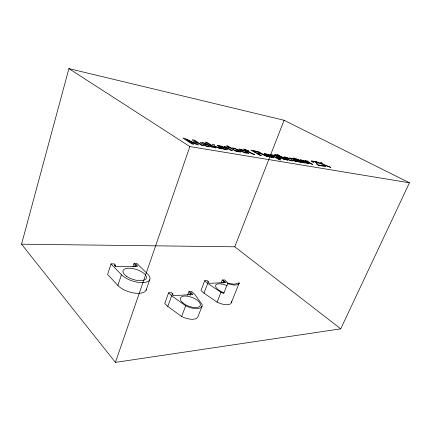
<?xml version="1.0" encoding="UTF-8"?>
<svg xmlns="http://www.w3.org/2000/svg" width="431" height="431" viewBox="0 0 431 431"><rect width="100%" height="100%" fill="white"/><g stroke="black" fill="none" stroke-linecap="round" stroke-linejoin="round"><path stroke-width="0.65" d="M21.55 244.194L68.901 68.615L284.083 120.26L409.45 182.803L340.743 328.842L115.411 362.385L21.55 244.194L234.793 246.796L340.743 328.842M114.975 266.369L115.379 265.124L114.156 263.858L111.026 263.901L107.61 274.461L117.873 285.484A15.877 7.074 17.5 0 0 134.774 293.112A15.877 7.074 17.5 0 0 146.368 289.153M117.873 285.484L121.434 274.73L111.026 263.901M132.985 266.606L133.998 263.594L136.961 263.556L147.607 273.987A15.974 6.831 17.7 0 1 142.704 282.617A15.974 6.831 17.7 0 1 121.434 274.73M134.634 266.638L135.248 264.828L133.998 263.594M135.657 266.617L136.266 264.812L135.248 264.828M115.411 362.385L189.861 146.572L68.901 68.615M146.028 290.338L149.692 279.816M172.422 295.213L172.874 293.974L171.516 292.66L168.607 292.827L164.782 303.402L167.799 306.436L181.645 316.51A12.38 5.7 20.7 0 0 198.044 316.526L202.085 306.005M167.799 306.436L171.667 295.811L168.607 292.827M187.566 295.283L188.918 291.658L191.655 291.501L194.753 294.378L202.058 304.485A12.456 5.511 20.7 0 1 197.511 308.574A12.456 5.511 20.7 0 1 185.659 305.778L171.667 295.811M189.608 294.756L190.286 292.94L191.202 292.886L192.926 294.492L173.612 295.693L171.904 294.034L172.874 293.974M181.645 316.51L185.659 305.778M190.297 295.3L191.202 292.886M221.125 282.968L222.277 280.015L226.086 282.553L209.38 283.323L207.704 281.852L208.539 281.815L207.214 280.64L204.698 280.748L201.008 290.467L203.971 293.161L217.105 302.136A11.308 4.736 22 0 0 231.404 301.528M203.971 293.161L207.699 283.399L204.698 280.748M234.793 246.796L284.083 120.26M222.919 282.93L223.614 281.157M223.711 282.898L224.406 281.12M217.105 302.136L220.968 292.288L207.699 283.399M231.431 302.411L239.21 282.962A11.438 4.402 21.8 0 1 227.66 283.512L223.743 293.479L220.968 292.288M227.66 283.512L230.208 283.576A9.719 3.744 21.8 0 0 237.147 283.242L239.21 282.962M222.277 280.015L224.653 279.918L228.909 283.97M115.379 265.124L114.317 265.14L115.761 266.638L137.742 266.261L136.266 264.812M189.861 146.572L409.45 182.803M188.918 291.658L190.286 292.94M223.878 292.768A9.665 3.884 21.9 0 1 215.699 285.22A9.665 3.884 21.9 0 1 227.132 285.742M285.279 157.498L288.996 159.766A2.053 0.35 21.3 0 0 290.526 160.278L291.598 160.31L290.952 159.739L292.843 160.515A3.416 0.576 21.3 0 1 292.961 160.957C287.763 161.113 277.278 153.404 289.901 158.753L285.279 157.498M240.924 151.825L240.229 152.132L236.22 151.017L237.093 151.534L235.892 151.329L226.674 145.807L227.934 146.028L231.237 148.005L232.541 147.817L236.571 149.078L240.924 151.825M316.3 163.769L318.191 165.294L323.455 166.188L322.383 165.612L318.202 164.895L317.669 164.356C320.642 162.083 305.153 159.05 313.585 162.358C309.603 160.321 318.821 162.358 316.3 163.769M248.876 153.188C245.6 153.759 241.193 151.642 238.645 149.288A4.418 0.808 20.5 0 1 239.523 149.051L244.425 150.435L248.876 153.188M209.057 146.05C207.042 146.933 201.46 143.954 207.548 144.983L209.057 146.05M226.668 147.009L226.733 147.37L224.33 146.459L231.054 150.511L232.374 150.737L227.762 147.731L229.2 147.758L228.015 147.052L226.668 147.009M264.138 153.565C263.562 155.661 278.809 159.642 271.988 156.598C272.602 158.085 267.947 155.855 267.295 155.435L272.311 156.297L268.163 154.325L264.138 153.565M260.529 153.237L256.364 152.741L253.239 150.925L257.706 151.782L260.529 153.237M206.519 144.369L202.807 144.385L206.379 146.281L209.089 146.847L210.145 146.562L213.34 147.521L205.716 143.448L202.209 142.526L200.275 142.532L201.105 143.313L202.435 143.545C201.358 142.208 205.943 143.69 206.519 144.369M289.821 157.999L290.785 158.829L291.771 158.996C289.293 157.229 299.259 160.865 292.681 159.551C294.12 161.959 298.635 161.609 301.091 162.406L293.807 158.78L289.821 157.999M307.664 163.047L304.927 162.492L301.231 160.456A2.209 0.361 21.4 0 1 301.42 160.213L304.194 161.022L307.664 163.047M265.615 154.115L266.428 154.923L270.237 155.58L267.495 154.395L265.615 154.115M212.828 144.45L212.111 145.57L206.842 142.327L205.506 142.095L214.643 147.725L215.985 147.952L213.453 146.395L213.749 146.066L219.708 148.587L221.459 148.884L213.943 145.737L214.579 144.757L212.828 144.45M293.996 160.127C294.68 161.334 300.024 162.201 295.887 160.187L293.996 160.127M217.396 145.425C219.147 148.264 224.023 149.535 227.471 149.848L227.638 149.368L227.148 148.921L225.839 148.7C225.946 150.23 221.421 147.925 220.51 147.397L226.367 148.404L222.073 146.303L217.396 145.425M271.95 154.842L271.918 155.117L269.93 154.422L279.38 159.804L280.511 159.993L277.014 158.005C277.979 158.15 280.43 159.664 280.958 158.608L276.53 156.027L271.95 154.842M218.991 146.017L219.648 146.858L224.098 147.623L221.211 146.357L218.991 146.017M307.007 160.865L307.125 161.323L305.029 160.531L311.742 164.2L312.739 164.367C307.686 162.013 309.339 161.647 307.007 160.865M247.313 152.757L243.984 152.089L240.277 149.891A2.446 0.447 20.5 0 1 240.676 149.654L243.908 150.581L247.313 152.757M279.45 158.269C270.334 156.572 271.907 152.66 279.45 158.269M309.065 163.613L304.949 162.783L299.771 159.912A3.992 0.652 21.4 0 1 300.299 159.659L305.337 161.226L309.065 163.613M239.324 151.4C229.89 150.026 231.135 145.252 239.324 151.4M262.021 153.759L268.104 156.798C264.402 156.114 261.466 153.043 257.409 153.344L261.396 155.661L260.071 155.435L250.858 150.08L258.417 151.674L262.021 153.759M304.302 162.94L301.576 162.18L295.634 159.238L293.705 157.854L297.579 159.228L298.494 159.734L297.514 159.567L301.899 161.986L304.302 162.94M254.705 154.524L251.596 153.673L246.467 150.694L245.471 150.521L244.555 149.983L245.551 150.155L243.693 149.067L247.96 150.575L248.876 151.114L247.712 150.909L252.108 153.49L254.705 154.524M193.541 144.148L191.962 143.879L182.906 138.114L185.265 138.529L196.374 143.97L192.118 139.736L194.381 140.134L203.48 145.834L201.961 145.576L194.3 140.754L198.589 145.005L196.978 144.73L185.836 139.272L193.541 144.148M284.956 159.653L283.851 159.47L274.639 154.266L275.743 154.46L284.956 159.653M287.709 160.122L286.599 159.933L279.886 156.157L281.001 156.351L287.709 160.122M325.427 166.522L324.16 166.307L322.221 164.243L315.206 161.41L321.952 163.85L320.427 162.331L321.655 162.546L323.509 164.464L330.895 167.449L323.778 164.852L325.427 166.522M279.762 155.656L277.392 154.751L279.762 155.656M126.752 276.449A12.262 5.247 17.7 0 0 146.211 278.55A12.262 5.247 17.7 0 0 131.105 268.33A12.262 5.247 17.7 0 0 126.752 276.449M182.437 302.487A10.586 4.682 20.7 0 0 199.666 306.419A10.586 4.682 20.7 0 0 189.004 296.512A10.586 4.682 20.7 0 0 182.437 302.487"/></g></svg>
